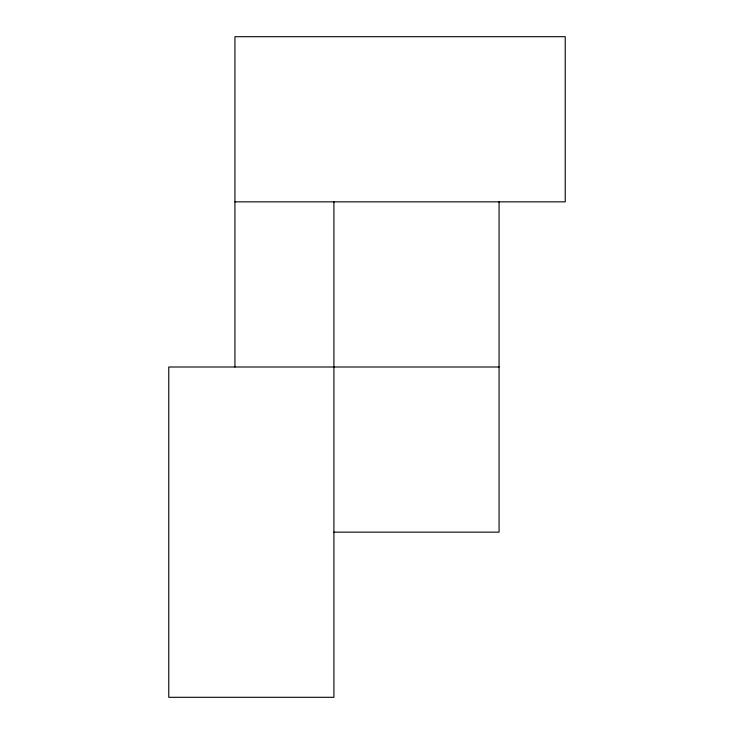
<?xml version="1.0" encoding="UTF-8"?>
<svg xmlns="http://www.w3.org/2000/svg" width="734" height="734" viewBox="0 0 734 734"><rect width="100%" height="100%" fill="white"/><g stroke="black" fill="none" stroke-linecap="round" stroke-linejoin="round"><path stroke-width="1.1" d="M234.935 201.85L565.235 201.85L565.235 36.7L234.935 36.7L234.935 367M499.065 367L168.765 367L168.765 697.3L333.915 697.3L333.915 201.85M333.915 532.15L499.065 532.15L499.065 201.85"/></g></svg>
